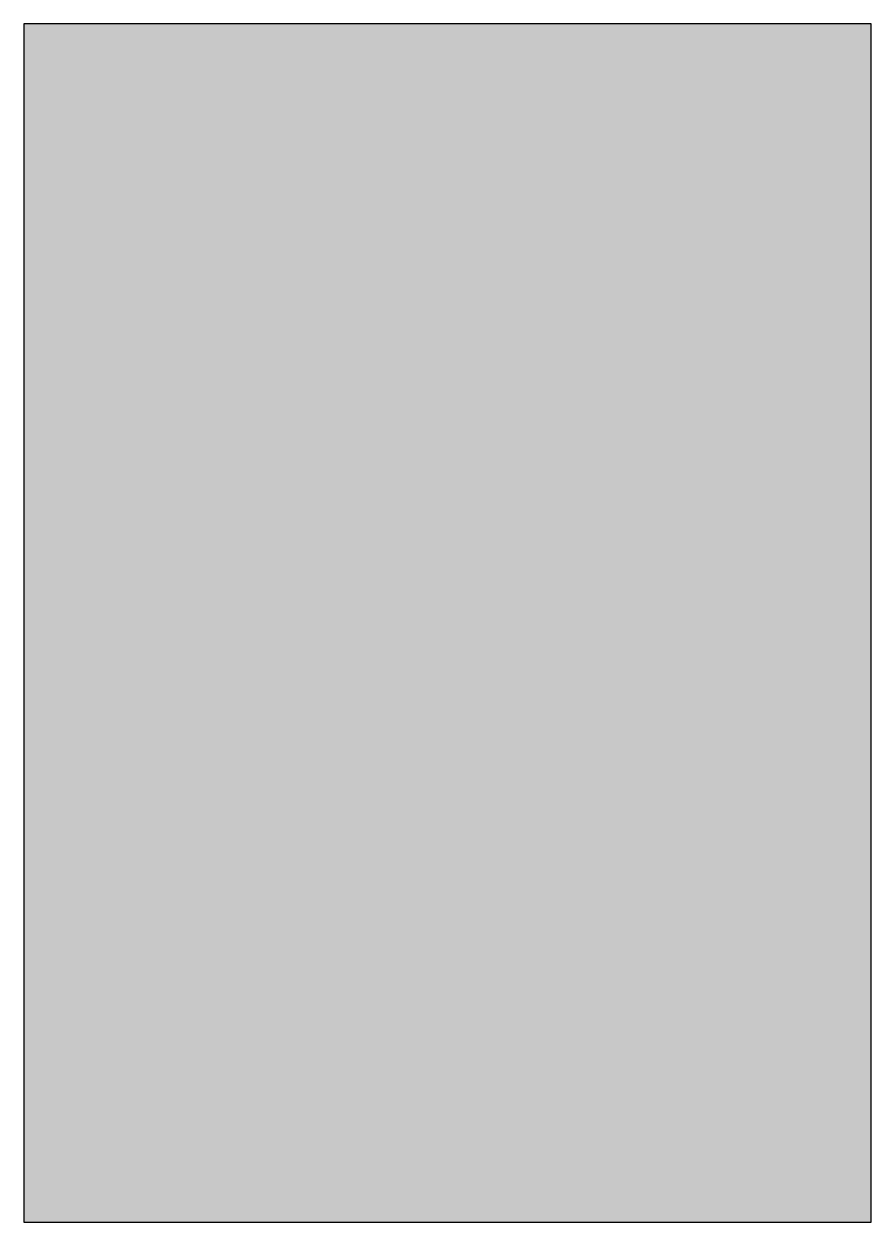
# Model space of a CAD drawing. Header units: inches. Extents: x 36 to 245, y -97 to 200.
import ezdxf

# ---------------------------------------------------------------- set-up
doc = ezdxf.new("R2010")
doc.units = ezdxf.units.IN
doc.layers.add('lm317_labvoeding_v2_c (2)', color=7, linetype='Continuous')

msp = doc.modelspace()

# ---------------------------------------------------------------- hatches: boundary and pattern name
at = {"layer": 'lm317_labvoeding_v2_c (2)'}
msp.add_hatch(color=7, dxfattribs=at).paths.add_polyline_path([(35.5702, -97.0204), (245.458, -97.0204), (245.458, 199.9488), (35.5702, 199.9488)])

# ---------------------------------------------------------------- linework, layer by layer
at = {"layer": 'lm317_labvoeding_v2_c (2)', "color": 7}
msp.add_lwpolyline([(35.5702, -97.0204), (245.458, -97.0204), (245.458, 199.9488), (35.5702, 199.9488), (35.5702, -97.0204)], dxfattribs=at)

doc.saveas('drawing.dxf')
